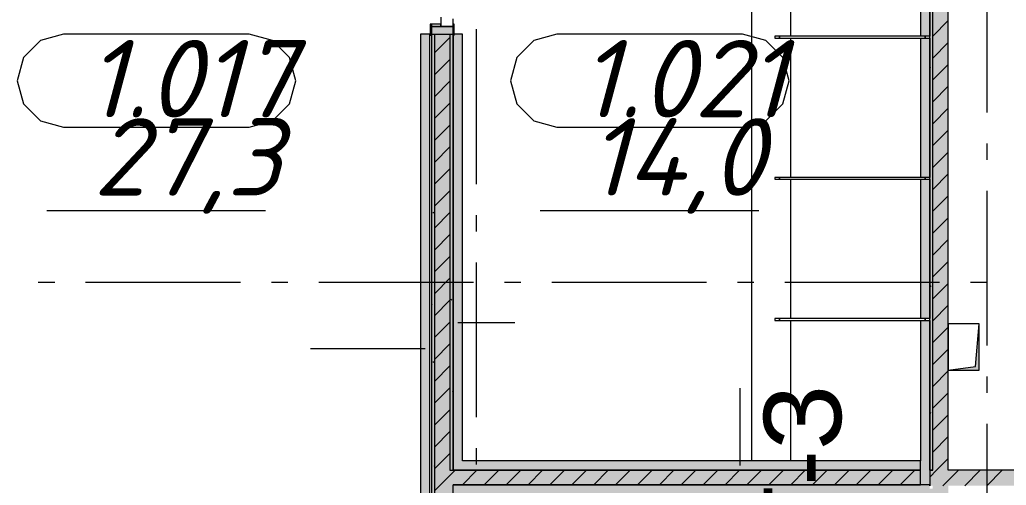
# Model space of a CAD drawing. Header units: millimetres. Extents: x -537608 to 253996, y -217170 to 186033.
# Drawn here: x -329776 to -323401, y -129362 to -126355 of the extents above; entities that cross this region are included whole.
import ezdxf

# ---------------------------------------------------------------- set-up
doc = ezdxf.new("R2010")
doc.units = ezdxf.units.MM
doc.layers.add('PDF _Геометрия', color=7, linetype='Continuous')
doc.layers.add('PDF _Текст', color=7, linetype='Continuous')
doc.layers.add('PDF _Сплошная заливка', color=7, linetype='Continuous', true_color=0xffffff)
doc.styles.add('PDF GOST-Common', font='arial.ttf')
doc.styles.add('PDF ISOCPEUR Italic', font='isocpeui.ttf')

msp = doc.modelspace()

# ---------------------------------------------------------------- hatches: boundary and pattern name
at = {"layer": 'PDF _Сплошная заливка', "true_color": 0xb32d2d, "transparency": 33554559}
h = msp.add_hatch(color=15, dxfattribs=at)
h.paths.add_polyline_path([(-323896.188, -129359.6265), (-323896.188, -128297.6256), (-323956.1865, -128297.6256), (-323956.1865, -129359.6265)], flags=0)
h.paths.add_polyline_path([(-323956.1865, -128285.625), (-323896.188, -128285.625), (-323896.188, -127385.6253), (-323956.1865, -127385.6253)], flags=0)
h.paths.add_polyline_path([(-323896.188, -127373.6248), (-323896.188, -126473.6251), (-323956.1865, -126473.6251), (-323956.1865, -127373.6248), (-323926.1873, -127373.6248)], flags=0)
h.paths.add_polyline_path([(-323896.188, -126461.6245), (-323896.188, -125561.6248), (-323956.1865, -125561.6248), (-323956.1865, -126461.6245), (-323920.0513, -126461.6245)], flags=0)
h.paths.add_polyline_path([(-323896.188, -125549.6242), (-323896.188, -124649.6246), (-323956.1865, -124649.6246), (-323956.1865, -125549.6242), (-323908.0422, -125549.6242)], flags=0)
at = {"layer": 'PDF _Сплошная заливка', "transparency": 33554559}
h = msp.add_hatch(color=256, dxfattribs=at)
h.paths.add_polyline_path([(-323876.1871, -132099.6252), (-323876.1871, -131019.6278), (-323896.188, -131019.6278), (-323896.188, -132099.6252)], flags=0)
h.paths.add_polyline_path([(-323876.1871, -131007.6272), (-323876.1871, -130187.627), (-323896.188, -130187.627), (-323896.188, -131007.6272)], flags=0)
h.paths.add_polyline_path([(-323896.188, -130175.6265), (-323876.1871, -130175.6265), (-323876.1871, -129385.3586), (-323896.188, -129385.3586), (-323896.188, -130159.6257)], flags=0)
h.paths.add_polyline_path([(-323876.1871, -129265.3615), (-323876.1871, -124649.6246), (-323896.188, -124649.6246), (-323896.188, -129265.3615)], flags=0)
h = msp.add_hatch(color=256, dxfattribs=at)
h.paths.add_polyline_path([(-323776.1866, -132099.6252), (-323776.1866, -129365.3577), (-323876.1871, -129365.3577), (-323876.1871, -132099.6252), (-323803.077, -132099.6252)], flags=0)
h.paths.add_polyline_path([(-323876.1871, -129265.3615), (-323776.1866, -129265.3615), (-323776.1866, -124649.6246), (-323876.1871, -124649.6246), (-323876.1871, -128304.4246)], flags=0)
at = {"layer": 'PDF _Сплошная заливка', "true_color": 0xff7d7d, "transparency": 33554559}
h = msp.add_hatch(color=11, dxfattribs=at)
h.paths.add_polyline_path([(-327186.1871, -132039.6267), (-327126.1885, -132039.6267), (-327126.1885, -130899.6264), (-327186.1871, -130899.6264), (-327186.1871, -131749.6258)], flags=0)
h.paths.add_polyline_path([(-327126.1885, -129749.6256), (-327126.1885, -126449.624), (-327186.1871, -126449.624), (-327186.1871, -129749.6256)], flags=0)
h.paths.add_polyline_path([(-327186.1871, -125299.6231), (-327126.1885, -125299.6231), (-327126.1885, -124926.6539), (-327186.1871, -124926.6539), (-327186.1871, -124986.6524)], flags=0)
at = {"layer": 'PDF _Сплошная заливка', "transparency": 33554559}
h = msp.add_hatch(color=256, dxfattribs=at)
h.paths.add_polyline_path([(-327116.1902, -131739.6254), (-327096.1892, -131739.6254), (-327096.1892, -130899.6264), (-327116.1902, -130899.6264), (-327116.1902, -131157.3868)], flags=0)
h.paths.add_polyline_path([(-327116.1902, -129749.6256), (-327096.1892, -129749.6256), (-327096.1892, -126449.624), (-327116.1902, -126449.624), (-327116.1902, -129744.6264)], flags=0)
h.paths.add_polyline_path([(-327116.1902, -125299.6231), (-327096.1892, -125299.6231), (-327096.1892, -124999.6218), (-327116.1902, -124999.6218), (-327116.1902, -125294.624)], flags=0)
h = msp.add_hatch(color=256, dxfattribs=at)
h.paths.add_polyline_path([(-326976.1878, -131739.6254), (-326976.1878, -130899.6264), (-326996.1888, -130899.6264), (-326996.1888, -131719.6266), (-327096.1892, -131719.6266), (-327096.1892, -131739.6254), (-326996.1888, -131739.6254)], flags=0)
h.paths.add_polyline_path([(-326996.1888, -129749.6256), (-326976.1878, -129749.6256), (-326976.1878, -129365.3577), (-326996.1888, -129365.3577), (-326996.1888, -129730.9078)], flags=0)
h.paths.add_polyline_path([(-326996.1888, -129265.3615), (-326976.1878, -129265.3615), (-326976.1878, -126449.624), (-326996.1888, -126449.624), (-326996.1888, -128304.4246)], flags=0)
h.paths.add_polyline_path([(-326996.1888, -125299.6231), (-326976.1878, -125299.6231), (-326976.1878, -124999.6218), (-326996.1888, -124999.6218), (-326996.1888, -125294.624)], flags=0)
at = {"layer": 'PDF _Сплошная заливка', "true_color": 0x2254ff, "transparency": 33554559}
h = msp.add_hatch(color=160, dxfattribs=at)
h.paths.add_polyline_path([(-326976.1878, -129205.3586), (-326916.1893, -129205.3586), (-326916.1893, -126449.624), (-326968.1875, -126449.624), (-326968.1875, -126454.6231), (-326976.1878, -126454.6231), (-326976.1878, -128304.4246)], flags=0)
h.paths.add_polyline_path([(-326968.1875, -125299.6231), (-326916.1893, -125299.6231), (-326916.1893, -124999.6218), (-326976.1878, -124999.6218), (-326974.9391, -125294.624), (-326968.1875, -125294.624)], flags=0)
for points in [[(-323956.1865, -129265.3615), (-323956.1865, -129205.3586), (-326976.1878, -129205.3586), (-326976.1878, -129265.3615), (-324646.3463, -129265.3615)], [(-323956.1865, -129419.625), (-323896.188, -129419.625), (-323896.188, -129359.6265), (-326976.1878, -129359.6265), (-326976.1878, -129419.625), (-324016.1851, -129419.625)]]:
    msp.add_hatch(color=160, dxfattribs=at).paths.add_polyline_path(points)
at = {"layer": 'PDF _Сплошная заливка', "transparency": 33554559}
h = msp.add_hatch(color=256, dxfattribs=at)
h.paths.add_polyline_path([(-322959.8077, -129365.3577), (-319856.1856, -129365.3577), (-319856.1856, -129265.3615), (-323146.189, -129265.3615), (-323146.189, -129365.3577)], flags=0)
h.paths.add_polyline_path([(-323326.1889, -129365.3577), (-323206.1876, -129365.3577), (-323206.1876, -129265.3615), (-323896.188, -129265.3615), (-323896.188, -129365.3577), (-323381.4424, -129365.3577)], flags=0)
h.paths.add_polyline_path([(-326976.1878, -129365.3577), (-326976.1878, -129359.6265), (-323956.1865, -129359.6265), (-323956.1865, -129265.3615), (-326996.1888, -129265.3615), (-326996.1888, -129365.3577)], flags=0)

# ---------------------------------------------------------------- linework, layer by layer
at = {"layer": 'PDF _Геометрия', "lineweight": 9}
for p, q in [((-323876.1871, -129265.3615), (-323876.1871, -124649.6246)), ((-323776.1866, -129265.3615), (-323776.1866, -124649.6246)), ((-323956.1865, -125561.6248), (-323956.1865, -126461.6245)), ((-323896.188, -125561.6248), (-323896.188, -126461.6245)), ((-323896.188, -126461.6245), (-323896.188, -125561.6248)), ((-327056.1874, -126339.6252), (-327056.1874, -126399.6237)), ((-326976.1878, -126399.6237), (-326976.1878, -126349.6235)), ((-327124.1906, -126384.6219), (-327124.1906, -126454.6231)), ((-327116.1902, -126384.6219), (-327124.1906, -126384.6219)), ((-327116.1902, -126384.6219), (-327116.1902, -126399.6237)), ((-327056.1874, -126384.6219), (-327116.1902, -126384.6219)), ((-327116.1902, -126454.6231), (-327116.1902, -126384.6219)), ((-327116.1902, -126399.6237), (-327116.1902, -126449.624)), ((-326976.1878, -126399.6237), (-327116.1902, -126399.6237)), ((-327116.1902, -126399.6237), (-327056.1874, -126399.6237)), ((-327056.1874, -126399.6237), (-327056.1874, -126384.6219)), ((-327056.1874, -126399.6237), (-326976.1878, -126399.6237)), ((-326977.1869, -126384.6219), (-326977.1869, -126399.6237)), ((-326976.1878, -126384.6219), (-326977.1869, -126384.6219)), ((-326977.1869, -126399.6237), (-326976.1878, -126399.6237)), ((-326976.1878, -126399.6237), (-326976.1878, -126384.6219)), ((-326976.1878, -126384.6219), (-326976.1878, -126454.6231)), ((-326968.1875, -126384.6219), (-326976.1878, -126384.6219)), ((-326976.1878, -126449.624), (-326976.1878, -126399.6237)), ((-326968.1875, -126454.6231), (-326968.1875, -126384.6219)), ((-323876.1871, -126461.3662), (-323776.1866, -126361.3657)), ((-327186.1871, -126449.624), (-327186.1871, -129749.6256)), ((-327126.1885, -126449.624), (-327186.1871, -126449.624)), ((-327126.1885, -129749.6256), (-327126.1885, -126449.624)), ((-327124.1906, -126454.6231), (-327116.1902, -126454.6231)), ((-327116.1902, -126449.624), (-326976.1878, -126449.624)), ((-327116.1902, -126454.6231), (-327116.1902, -129744.6264)), ((-327096.1892, -126449.624), (-327096.1892, -129749.6256)), ((-327096.1892, -126570.0947), (-326996.1888, -126470.0942)), ((-326996.1888, -126449.624), (-326996.1888, -129265.3615)), ((-326976.1878, -126454.6231), (-326968.1875, -126454.6231)), ((-326976.1878, -129205.3586), (-326976.1878, -126454.6231)), ((-326976.1878, -126454.6231), (-326976.1878, -129205.3586)), ((-326916.1893, -126449.624), (-326968.1875, -126449.624)), ((-326916.1893, -129205.3586), (-326916.1893, -126449.624)), ((-323956.1865, -126473.6251), (-323956.1865, -127373.6248)), ((-323896.188, -126473.6251), (-323896.188, -127373.6248)), ((-323896.188, -127373.6248), (-323896.188, -126473.6251)), ((-323876.1871, -126602.7894), (-323776.1866, -126502.789)), ((-327096.1892, -126711.518), (-326996.1888, -126611.5175)), ((-323876.1871, -126744.2084), (-323776.1866, -126644.208)), ((-327096.1892, -126852.937), (-326996.1888, -126752.9408)), ((-323876.1871, -126885.6318), (-323776.1866, -126785.6313)), ((-327096.1892, -126994.3602), (-326996.1888, -126894.3598)), ((-323876.1871, -127027.0507), (-323776.1866, -126927.0503)), ((-327096.1892, -127135.7835), (-326996.1888, -127035.7831)), ((-323876.1871, -127168.474), (-323776.1866, -127068.4735)), ((-327096.1892, -127277.2026), (-326996.1888, -127177.2021)), ((-323876.1871, -127309.893), (-323776.1866, -127209.8925)), ((-327096.1892, -127418.6258), (-326996.1888, -127318.6254)), ((-323876.1871, -127451.3163), (-323776.1866, -127351.3159)), ((-323956.1865, -127385.6253), (-323956.1865, -128285.625)), ((-323896.188, -127385.6253), (-323896.188, -128285.625)), ((-323896.188, -128285.625), (-323896.188, -127385.6253)), ((-327096.1892, -127560.0448), (-326996.1888, -127460.0443)), ((-323876.1871, -127592.7353), (-323776.1866, -127492.7391)), ((-327096.1892, -127701.4681), (-326996.1888, -127601.4676)), ((-323876.1871, -127734.1585), (-323776.1866, -127634.1581)), ((-327096.1892, -127842.8871), (-326996.1888, -127742.8867)), ((-323876.1871, -127875.5818), (-323776.1866, -127775.5814)), ((-327096.1892, -127984.3104), (-326996.1888, -127884.3099)), ((-323876.1871, -128017.0008), (-323776.1866, -127917.0004)), ((-327096.1892, -128125.7337), (-326996.1888, -128025.7332)), ((-323876.1871, -128158.4241), (-323776.1866, -128058.4237)), ((-327096.1892, -128267.1526), (-326996.1888, -128167.1522)), ((-323876.1871, -128299.8431), (-323776.1866, -128199.8427)), ((-327096.1892, -128408.5759), (-326996.1888, -128308.5755)), ((-326946.1885, -128310.6251), (-326576.1301, -128310.6251)), ((-323956.1865, -128297.6256), (-323956.1865, -129205.3586)), ((-323896.188, -129265.3615), (-323896.188, -128297.6256)), ((-323896.188, -128297.6256), (-323896.188, -129265.3615)), ((-323876.1871, -128441.2664), (-323776.1866, -128341.2659)), ((-327096.1892, -128549.9949), (-326996.1888, -128449.9945)), ((-327156.1878, -128481.053), (-327898.2682, -128481.053)), ((-323876.1871, -128582.6854), (-323776.1866, -128482.685)), ((-327096.1892, -128691.4182), (-326996.1888, -128591.4178)), ((-323876.1871, -128724.1087), (-323776.1866, -128624.1083)), ((-327096.1892, -128832.8372), (-326996.1888, -128732.8367)), ((-325121.8608, -129235.3579), (-325121.8608, -128735.36)), ((-323876.1871, -128865.532), (-323776.1866, -128765.5315)), ((-327096.1892, -128974.2605), (-326996.1888, -128874.2601)), ((-323876.1871, -129006.9509), (-323776.1866, -128906.9505)), ((-327096.1892, -129115.6795), (-326996.1888, -129015.6834)), ((-323876.1871, -129148.3742), (-323776.1866, -129048.3738)), ((-327096.1892, -129257.1028), (-326996.1888, -129157.1023)), ((-326976.1878, -129265.3615), (-326976.1878, -129205.3586)), ((-326976.1878, -129205.3586), (-326976.1878, -129265.3615)), ((-323956.1865, -129205.3586), (-326916.1893, -129205.3586)), ((-323956.1865, -129265.3615), (-323956.1865, -129205.3586)), ((-323851.751, -129265.3615), (-323776.1866, -129189.7928)), ((-326996.1888, -129298.5256), (-326963.0247, -129265.3615)), ((-326996.1888, -129265.3615), (-326976.1878, -129265.3615)), ((-323956.1865, -129265.3615), (-326976.1878, -129265.3615)), ((-326976.1878, -129265.3615), (-323956.1865, -129265.3615)), ((-326915.8664, -129359.6265), (-326821.6014, -129265.3615)), ((-326774.4474, -129359.6265), (-326680.1824, -129265.3615)), ((-326633.0241, -129359.6265), (-326538.7591, -129265.3615)), ((-326491.6051, -129359.6265), (-326397.3358, -129265.3615)), ((-326350.1818, -129359.6265), (-326255.9169, -129265.3615)), ((-326208.7629, -129359.6265), (-326114.4936, -129265.3615)), ((-326067.3395, -129359.6265), (-325973.0745, -129265.3615)), ((-325925.9162, -129359.6265), (-325831.6513, -129265.3615)), ((-325784.4973, -129359.6265), (-325690.2323, -129265.3615)), ((-325643.074, -129359.6265), (-325548.809, -129265.3615)), ((-325501.655, -129359.6265), (-325407.39, -129265.3615)), ((-325360.2317, -129359.6265), (-325265.9667, -129265.3615)), ((-325218.8127, -129359.6265), (-325124.5434, -129265.3615)), ((-325077.3894, -129359.6265), (-324983.1245, -129265.3615)), ((-324935.9661, -129359.6265), (-324841.7011, -129265.3615)), ((-324794.5471, -129359.6265), (-324700.2821, -129265.3615)), ((-324653.1238, -129359.6265), (-324558.8589, -129265.3615)), ((-324511.7049, -129359.6265), (-324417.4399, -129265.3615)), ((-324370.2816, -129359.6265), (-324276.0166, -129265.3615)), ((-324228.8625, -129359.6265), (-324134.5933, -129265.3615)), ((-324087.4393, -129359.6265), (-323993.1743, -129265.3615)), ((-323956.1865, -129359.6265), (-323956.1865, -129265.3615)), ((-323896.188, -129309.7942), (-323851.751, -129265.3615)), ((-323896.188, -129265.3615), (-323876.1871, -129265.3615)), ((-323876.1871, -129265.3615), (-323896.188, -129265.3615)), ((-323896.188, -129265.3615), (-323896.188, -129359.6265)), ((-323810.3325, -129365.3577), (-323710.332, -129265.3615)), ((-323326.1889, -129265.3615), (-323776.1866, -129265.3615)), ((-323668.9092, -129365.3577), (-323568.9087, -129265.3615)), ((-323527.4902, -129365.3577), (-323427.4897, -129265.3615)), ((-327096.1892, -129398.526), (-326996.1888, -129298.5256)), ((-326976.1878, -129419.625), (-326976.1878, -129359.6265)), ((-326976.1878, -129359.6265), (-323956.1865, -129359.6265)), ((-323896.188, -129359.6265), (-326976.1878, -129359.6265)), ((-323896.188, -129365.3577), (-323896.188, -129359.6265)), ((-323896.188, -129359.6265), (-323896.188, -129365.3577))]:
    msp.add_line(p, q, dxfattribs=at)
at = {"layer": 'PDF _Геометрия', "color": 9, "lineweight": 9, "true_color": 0xc0c0c0}
for p, q in [((-325046.1888, -129205.3586), (-325046.1888, -124709.6231)), ((-324796.1876, -125561.6248), (-324796.1876, -126461.6245)), ((-324796.1876, -126473.6251), (-324796.1876, -127373.6248)), ((-324796.1876, -127385.6253), (-324796.1876, -128285.625)), ((-324796.1876, -128297.6256), (-324796.1876, -129205.3586))]:
    msp.add_line(p, q, dxfattribs=at)
at = {"layer": 'PDF _Геометрия', "color": 253, "lineweight": 9, "true_color": 0xaaaaaa}
for p, q in [((-323526.1855, -125954.6683), (-323526.1855, -126954.6684)), ((-326826.1872, -126417.4545), (-326826.1872, -127417.4589)), ((-329493.2331, -126449.344), (-329643.2338, -126489.5397)), ((-328293.2321, -126449.344), (-329493.2331, -126449.344)), ((-328143.2314, -126489.5397), (-328293.2321, -126449.344)), ((-326304.7501, -126449.344), (-326454.7508, -126489.5397)), ((-325104.7492, -126449.344), (-326304.7501, -126449.344)), ((-324954.7528, -126489.5397), (-325104.7492, -126449.344)), ((-324896.3603, -126461.6245), (-324896.3603, -126473.6251)), ((-324866.3611, -126461.6245), (-324896.3603, -126461.6245)), ((-324896.3603, -126473.6251), (-324866.3611, -126473.6251)), ((-324866.3611, -126461.6245), (-324866.3611, -126473.6251)), ((-323926.1873, -126461.6245), (-324866.3611, -126461.6245)), ((-324866.3611, -126473.6251), (-324866.3611, -126461.6245)), ((-324866.3611, -126473.6251), (-323926.1873, -126473.6251)), ((-323926.1873, -126473.6251), (-323926.1873, -126461.6245)), ((-323926.1873, -126461.6245), (-323926.1873, -126473.6251)), ((-323896.188, -126461.6245), (-323926.1873, -126461.6245)), ((-323926.1873, -126473.6251), (-323896.188, -126473.6251)), ((-323896.188, -126473.6251), (-323896.188, -126461.6245)), ((-329643.2338, -126489.5397), (-329753.0387, -126599.3447)), ((-328033.4221, -126599.3447), (-328143.2314, -126489.5397)), ((-326454.7508, -126489.5397), (-326564.5602, -126599.3447)), ((-324844.9435, -126599.3447), (-324954.7528, -126489.5397)), ((-329753.0387, -126599.3447), (-329793.2301, -126749.3454)), ((-327993.2307, -126749.3454), (-328033.4221, -126599.3447)), ((-326564.5602, -126599.3447), (-326604.7515, -126749.3454)), ((-324804.7521, -126749.3454), (-324844.9435, -126599.3447)), ((-329793.2301, -126749.3454), (-329753.0387, -126899.346)), ((-328033.4221, -126899.346), (-327993.2307, -126749.3454)), ((-326604.7515, -126749.3454), (-326564.5602, -126899.346)), ((-324844.9435, -126899.346), (-324804.7521, -126749.3454)), ((-329753.0387, -126899.346), (-329643.2338, -127009.1553)), ((-328143.2314, -127009.1553), (-328033.4221, -126899.346)), ((-326564.5602, -126899.346), (-326454.7508, -127009.1553)), ((-324954.7528, -127009.1553), (-324844.9435, -126899.346)), ((-329643.2338, -127009.1553), (-329493.2331, -127049.3467)), ((-329493.2331, -127049.3467), (-328293.2321, -127049.3467)), ((-328293.2321, -127049.3467), (-328143.2314, -127009.1553)), ((-326454.7508, -127009.1553), (-326304.7501, -127049.3467)), ((-326304.7501, -127049.3467), (-325104.7492, -127049.3467)), ((-325104.7492, -127049.3467), (-324954.7528, -127009.1553)), ((-323526.1855, -127154.6692), (-323526.1855, -127260.4999)), ((-324896.5756, -127373.6248), (-324896.5756, -127385.6253)), ((-324866.5764, -127373.6248), (-324896.5756, -127373.6248)), ((-324866.5764, -127373.6248), (-324866.5764, -127385.6253)), ((-323926.1873, -127373.6248), (-324866.5764, -127373.6248)), ((-324866.5764, -127385.6253), (-324866.5764, -127373.6248)), ((-323926.1873, -127385.6253), (-323926.1873, -127373.6248)), ((-323926.1873, -127373.6248), (-323926.1873, -127385.6253)), ((-323896.188, -127373.6248), (-323926.1873, -127373.6248)), ((-323896.188, -127385.6253), (-323896.188, -127373.6248)), ((-324896.5756, -127385.6253), (-324866.5764, -127385.6253)), ((-324866.5764, -127385.6253), (-323926.1873, -127385.6253)), ((-323926.1873, -127385.6253), (-323896.188, -127385.6253)), ((-323526.1855, -127460.5008), (-323526.1855, -128460.5009)), ((-329602.2716, -127587.383), (-328189.3563, -127587.383)), ((-326826.1872, -127617.4555), (-326826.1872, -127723.2905)), ((-326413.7887, -127587.383), (-325000.8777, -127587.383)), ((-326826.1872, -127923.2913), (-326826.1872, -128923.2914)), ((-329656.2849, -128049.9712), (-329550.4543, -128049.9712)), ((-329350.4534, -128049.9712), (-328350.4533, -128049.9712)), ((-328150.4524, -128049.9712), (-328044.6175, -128049.9712)), ((-327844.6209, -128049.9712), (-326844.6165, -128049.9712)), ((-326644.6199, -128049.9712), (-326538.7849, -128049.9712)), ((-326338.7841, -128049.9712), (-325338.784, -128049.9712)), ((-325138.7831, -128049.9712), (-325032.9525, -128049.9712)), ((-324832.9516, -128049.9712), (-323832.9514, -128049.9712)), ((-323632.9505, -128049.9712), (-323527.1156, -128049.9712)), ((-324896.5756, -128285.625), (-324896.5756, -128297.6256)), ((-324866.5764, -128285.625), (-324896.5756, -128285.625)), ((-324896.5756, -128297.6256), (-324866.5764, -128297.6256)), ((-324866.5764, -128285.625), (-324866.5764, -128297.6256)), ((-323926.1873, -128285.625), (-324866.5764, -128285.625)), ((-324866.5764, -128297.6256), (-324866.5764, -128285.625)), ((-324866.5764, -128297.6256), (-323926.1873, -128297.6256)), ((-323926.1873, -128297.6256), (-323926.1873, -128285.625)), ((-323926.1873, -128285.625), (-323926.1873, -128297.6256)), ((-323896.188, -128285.625), (-323926.1873, -128285.625)), ((-323926.1873, -128297.6256), (-323896.188, -128297.6256)), ((-323896.188, -128297.6256), (-323896.188, -128285.625)), ((-323576.1858, -128319.6245), (-323776.1866, -128319.6245)), ((-323776.1866, -128319.6245), (-323776.1866, -128619.6258)), ((-323601.1859, -128594.6257), (-323576.1858, -128319.6245)), ((-323576.1858, -128619.6258), (-323576.1858, -128319.6245)), ((-323776.1866, -128619.6258), (-323601.1859, -128594.6257)), ((-323776.1866, -128619.6258), (-323576.1858, -128619.6258)), ((-323526.1855, -128660.5018), (-323526.1855, -128766.3367)), ((-323526.1855, -128966.3333), (-323526.1855, -129966.3334)), ((-326826.1872, -129123.2923), (-326826.1872, -129229.1229))]:
    msp.add_line(p, q, dxfattribs=at)
at = {"layer": 'PDF _Геометрия', "color": 8, "lineweight": 9, "true_color": 0x787878}
for p, q in [((-323893.148, -126662.267), (-323896.188, -126667.5331)), ((-327100.8654, -127604.7315), (-327104.2155, -127598.9228)), ((-323886.8313, -128073.7269), (-323890.1855, -128079.5355)), ((-327110.8294, -128197.0697), (-327114.1793, -128191.2653)), ((-326987.3272, -128160.7364), (-326990.6773, -128166.5451)), ((-327102.5362, -128563.4897), (-327105.8904, -128569.2983)), ((-326977.3591, -128753.0789), (-326980.7133, -128758.8875)), ((-323890.4784, -128892.8444), (-323893.8327, -128898.653)), ((-327096.1892, -129238.428), (-327096.9212, -129237.1578))]:
    msp.add_line(p, q, dxfattribs=at)
at = {"layer": 'PDF _Сплошная заливка', "color": 7, "lineweight": 35, "true_color": 0xf4f4f4, "transparency": 33554559}
msp.add_solid([(-327116.1902, -126449.624), (-326976.1878, -126449.624), (-327116.1902, -126399.6237), (-326976.1878, -126399.6237)], dxfattribs=at)
at = {"layer": 'PDF _Сплошная заливка', "lineweight": 35, "transparency": 33554559}
msp.add_solid([(-326996.1888, -129749.6256), (-326996.1888, -126449.624), (-327096.1892, -129749.6256), (-327096.1892, -126449.624)], dxfattribs=at)
at = {"layer": 'PDF _Сплошная заливка', "color": 254, "lineweight": 35, "true_color": 0xe2e2e2, "transparency": 33554559}
msp.add_solid([(-323576.1858, -128619.6258), (-323576.1858, -128319.6245), (-323776.1866, -128619.6258), (-323601.1859, -128594.6257)], dxfattribs=at)

# ---------------------------------------------------------------- texts
at = {"layer": 'PDF _Текст', "char_height": 500, "attachment_point": 4, "style": 'PDF ISOCPEUR Italic'}
for s, insert in [('1.017', (-329348.5631, -126736.0595)), ('1.021', (-326160.0802, -126736.0595)), ('27,3', (-329301.5641, -127300.0088)), ('14,0', (-326107.0831, -127300.0088))]:
    msp.add_mtext(s, dxfattribs=dict(at, insert=insert))
at = {"layer": 'PDF _Текст', "insert": (-324714.7694, -130296.8637), "char_height": 500, "attachment_point": 4, "rotation": 90, "style": 'PDF GOST-Common'}
msp.add_mtext('СТ-З', dxfattribs=at)

doc.saveas('drawing.dxf')
